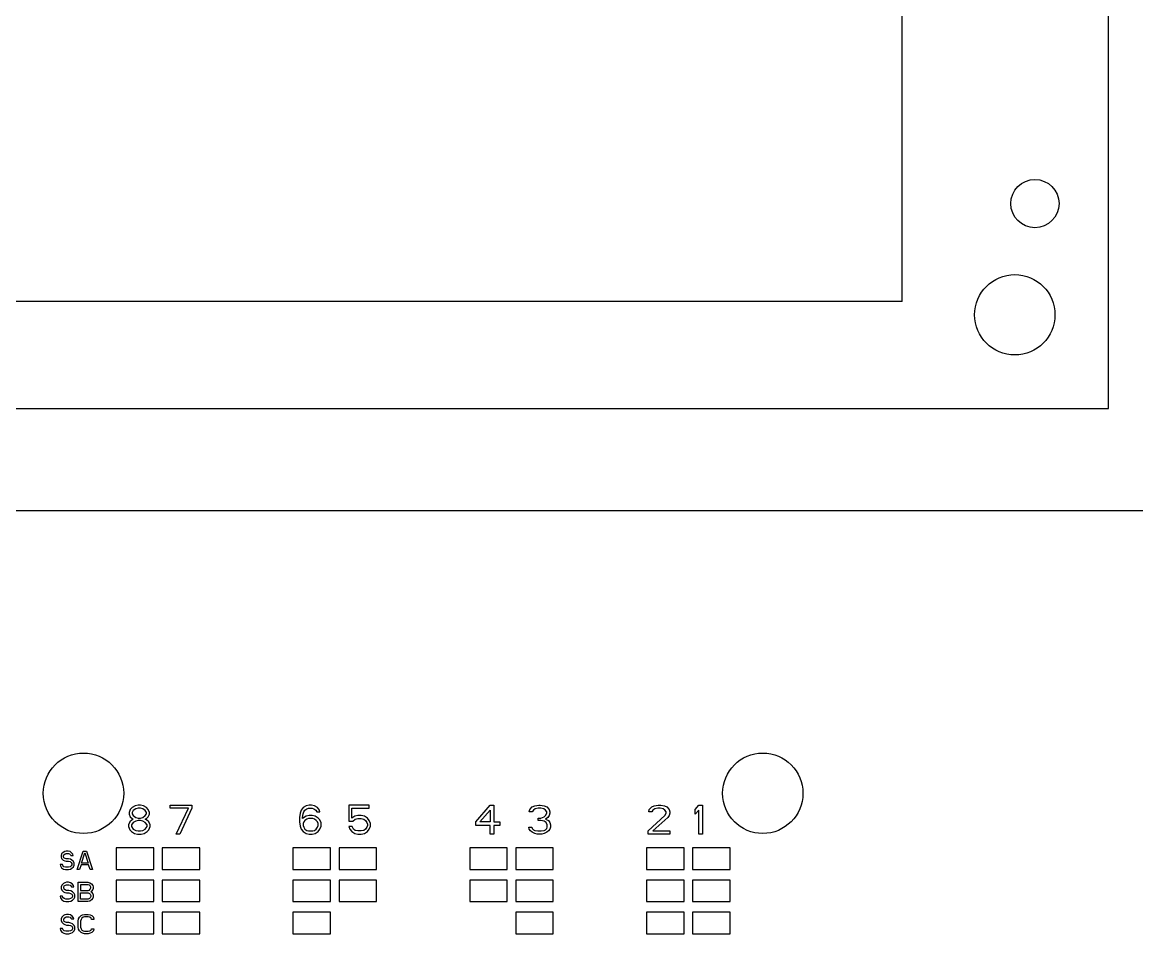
# Model space of a CAD drawing. Header units: millimetres. Extents: x 0 to 594, y 0 to 420.
# Drawn here: x 484.77 to 505.57, y 264.59 to 281.59 of the extents above; entities that cross this region are included whole.
import ezdxf

# ---------------------------------------------------------------- set-up
doc = ezdxf.new("R2010")
doc.units = ezdxf.units.MM
doc.header["$LTSCALE"] = 32.67
doc.layers.get('0').update_dxf_attribs({"linetype": 'CONTINUOUS'})
doc.layers.add('20_ALL_FEATURES', color=7, linetype='CONTINUOUS')
doc.layers.add('ASSEM_MEM', color=7, linetype='CONTINUOUS')

msp = doc.modelspace()

# ---------------------------------------------------------------- linework, layer by layer
at = {"color": 7, "linetype": 'CONTINUOUS'}
for centre in [(485.912, 267.205), (498.592, 267.205)]:
    msp.add_circle(centre, 0.75, dxfattribs=at)
at = {"layer": '20_ALL_FEATURES', "color": 7, "linetype": 'CONTINUOUS'}
for p, q in [((501.192, 276.385), (501.192, 288.06)), ((505.047, 274.385), (505.047, 283.635)), ((501.192, 276.385), (469.901, 276.385)), ((429.047, 274.385), (505.047, 274.385))]:
    msp.add_line(p, q, dxfattribs=at)
at = {"layer": '20_ALL_FEATURES', "color": 5, "linetype": 'CONTINUOUS'}
for p, q in [((487.222, 266.185), (486.522, 266.185)), ((486.522, 266.185), (486.522, 265.785)), ((487.222, 265.785), (487.222, 266.185)), ((488.082, 266.185), (487.382, 266.185)), ((487.382, 266.185), (487.382, 265.785)), ((488.082, 265.785), (488.082, 266.185)), ((490.522, 266.185), (489.822, 266.185)), ((489.822, 266.185), (489.822, 265.785)), ((490.522, 265.785), (490.522, 266.185)), ((491.382, 266.185), (490.682, 266.185)), ((490.682, 266.185), (490.682, 265.785)), ((491.382, 265.785), (491.382, 266.185)), ((493.822, 266.185), (493.122, 266.185)), ((493.122, 266.185), (493.122, 265.785)), ((493.822, 265.785), (493.822, 266.185)), ((494.682, 266.185), (493.982, 266.185)), ((493.982, 266.185), (493.982, 265.785)), ((494.682, 265.785), (494.682, 266.185)), ((497.122, 266.185), (496.422, 266.185)), ((496.422, 266.185), (496.422, 265.785)), ((497.122, 265.785), (497.122, 266.185)), ((497.982, 266.185), (497.282, 266.185)), ((497.282, 266.185), (497.282, 265.785)), ((497.982, 265.785), (497.982, 266.185)), ((486.522, 265.785), (487.222, 265.785)), ((487.382, 265.785), (488.082, 265.785)), ((489.822, 265.785), (490.522, 265.785)), ((490.682, 265.785), (491.382, 265.785)), ((493.122, 265.785), (493.822, 265.785)), ((493.982, 265.785), (494.682, 265.785)), ((496.422, 265.785), (497.122, 265.785)), ((497.282, 265.785), (497.982, 265.785)), ((487.222, 265.585), (486.522, 265.585)), ((486.522, 265.585), (486.522, 265.185)), ((487.222, 265.185), (487.222, 265.585)), ((488.082, 265.585), (487.382, 265.585)), ((487.382, 265.585), (487.382, 265.185)), ((488.082, 265.185), (488.082, 265.585)), ((490.522, 265.585), (489.822, 265.585)), ((489.822, 265.585), (489.822, 265.185)), ((490.522, 265.185), (490.522, 265.585)), ((491.382, 265.585), (490.682, 265.585)), ((490.682, 265.585), (490.682, 265.185)), ((491.382, 265.185), (491.382, 265.585)), ((493.822, 265.585), (493.122, 265.585)), ((493.122, 265.585), (493.122, 265.185)), ((493.822, 265.185), (493.822, 265.585)), ((494.682, 265.585), (493.982, 265.585)), ((493.982, 265.585), (493.982, 265.185)), ((494.682, 265.185), (494.682, 265.585)), ((497.122, 265.585), (496.422, 265.585)), ((496.422, 265.585), (496.422, 265.185)), ((497.122, 265.185), (497.122, 265.585)), ((497.982, 265.585), (497.282, 265.585)), ((497.282, 265.585), (497.282, 265.185)), ((497.982, 265.185), (497.982, 265.585)), ((486.522, 265.185), (487.222, 265.185)), ((487.382, 265.185), (488.082, 265.185)), ((489.822, 265.185), (490.522, 265.185)), ((490.682, 265.185), (491.382, 265.185)), ((493.122, 265.185), (493.822, 265.185)), ((493.982, 265.185), (494.682, 265.185)), ((496.422, 265.185), (497.122, 265.185)), ((497.282, 265.185), (497.982, 265.185)), ((487.222, 264.985), (486.522, 264.985)), ((486.522, 264.985), (486.522, 264.585)), ((487.222, 264.585), (487.222, 264.985)), ((488.082, 264.985), (487.382, 264.985)), ((487.382, 264.985), (487.382, 264.585)), ((488.082, 264.585), (488.082, 264.985)), ((490.522, 264.985), (489.822, 264.985)), ((489.822, 264.985), (489.822, 264.585)), ((490.522, 264.585), (490.522, 264.985)), ((494.682, 264.985), (493.982, 264.985)), ((493.982, 264.985), (493.982, 264.585)), ((494.682, 264.585), (494.682, 264.985)), ((497.122, 264.985), (496.422, 264.985)), ((496.422, 264.985), (496.422, 264.585)), ((497.122, 264.585), (497.122, 264.985)), ((497.982, 264.985), (497.282, 264.985)), ((497.282, 264.985), (497.282, 264.585)), ((497.982, 264.585), (497.982, 264.985)), ((486.522, 264.585), (487.222, 264.585)), ((487.382, 264.585), (488.082, 264.585)), ((489.822, 264.585), (490.522, 264.585)), ((493.982, 264.585), (494.682, 264.585)), ((496.422, 264.585), (497.122, 264.585)), ((497.282, 264.585), (497.982, 264.585))]:
    msp.add_line(p, q, dxfattribs=at)
at = {"layer": '20_ALL_FEATURES', "color": 7, "linetype": 'CONTINUOUS', "true_color": 0x0000cc}
msp.add_circle((503.672, 278.21), 0.45, dxfattribs=at)
at = {"layer": '20_ALL_FEATURES', "color": 7, "linetype": 'CONTINUOUS'}
msp.add_circle((503.297, 276.135), 0.75, dxfattribs=at)
at = {"layer": 'ASSEM_MEM', "color": 3, "linetype": 'CONTINUOUS'}
for p, q in [((419.147, 272.485), (524.075, 272.485)), ((487.222, 266.185), (486.522, 266.185)), ((486.522, 266.185), (486.522, 265.785)), ((487.222, 265.785), (487.222, 266.185)), ((488.082, 266.185), (487.382, 266.185)), ((487.382, 266.185), (487.382, 265.785)), ((488.082, 265.785), (488.082, 266.185)), ((490.522, 266.185), (489.822, 266.185)), ((489.822, 266.185), (489.822, 265.785)), ((490.522, 265.785), (490.522, 266.185)), ((491.382, 266.185), (490.682, 266.185)), ((490.682, 266.185), (490.682, 265.785)), ((491.382, 265.785), (491.382, 266.185)), ((493.822, 266.185), (493.122, 266.185)), ((493.122, 266.185), (493.122, 265.785)), ((493.822, 265.785), (493.822, 266.185)), ((494.682, 266.185), (493.982, 266.185)), ((493.982, 266.185), (493.982, 265.785)), ((494.682, 265.785), (494.682, 266.185)), ((497.122, 266.185), (496.422, 266.185)), ((496.422, 266.185), (496.422, 265.785)), ((497.122, 265.785), (497.122, 266.185)), ((497.982, 266.185), (497.282, 266.185)), ((497.282, 266.185), (497.282, 265.785)), ((497.982, 265.785), (497.982, 266.185)), ((486.522, 265.785), (487.222, 265.785)), ((487.382, 265.785), (488.082, 265.785)), ((489.822, 265.785), (490.522, 265.785)), ((490.682, 265.785), (491.382, 265.785)), ((493.122, 265.785), (493.822, 265.785)), ((493.982, 265.785), (494.682, 265.785)), ((496.422, 265.785), (497.122, 265.785)), ((497.282, 265.785), (497.982, 265.785)), ((487.222, 265.585), (486.522, 265.585)), ((486.522, 265.585), (486.522, 265.185)), ((487.222, 265.185), (487.222, 265.585)), ((488.082, 265.585), (487.382, 265.585)), ((487.382, 265.585), (487.382, 265.185)), ((488.082, 265.185), (488.082, 265.585)), ((490.522, 265.585), (489.822, 265.585)), ((489.822, 265.585), (489.822, 265.185)), ((490.522, 265.185), (490.522, 265.585)), ((491.382, 265.585), (490.682, 265.585)), ((490.682, 265.585), (490.682, 265.185)), ((491.382, 265.185), (491.382, 265.585)), ((493.822, 265.585), (493.122, 265.585)), ((493.122, 265.585), (493.122, 265.185)), ((493.822, 265.185), (493.822, 265.585)), ((494.682, 265.585), (493.982, 265.585)), ((493.982, 265.585), (493.982, 265.185)), ((494.682, 265.185), (494.682, 265.585)), ((497.122, 265.585), (496.422, 265.585)), ((496.422, 265.585), (496.422, 265.185)), ((497.122, 265.185), (497.122, 265.585)), ((497.982, 265.585), (497.282, 265.585)), ((497.282, 265.585), (497.282, 265.185)), ((497.982, 265.185), (497.982, 265.585)), ((486.522, 265.185), (487.222, 265.185)), ((487.382, 265.185), (488.082, 265.185)), ((489.822, 265.185), (490.522, 265.185)), ((490.682, 265.185), (491.382, 265.185)), ((493.122, 265.185), (493.822, 265.185)), ((493.982, 265.185), (494.682, 265.185)), ((496.422, 265.185), (497.122, 265.185)), ((497.282, 265.185), (497.982, 265.185)), ((487.222, 264.985), (486.522, 264.985)), ((486.522, 264.985), (486.522, 264.585)), ((487.222, 264.585), (487.222, 264.985)), ((488.082, 264.985), (487.382, 264.985)), ((487.382, 264.985), (487.382, 264.585)), ((488.082, 264.585), (488.082, 264.985)), ((490.522, 264.985), (489.822, 264.985)), ((489.822, 264.985), (489.822, 264.585)), ((490.522, 264.585), (490.522, 264.985)), ((494.682, 264.985), (493.982, 264.985)), ((493.982, 264.985), (493.982, 264.585)), ((494.682, 264.585), (494.682, 264.985)), ((497.122, 264.985), (496.422, 264.985)), ((496.422, 264.985), (496.422, 264.585)), ((497.122, 264.585), (497.122, 264.985)), ((497.982, 264.985), (497.282, 264.985)), ((497.282, 264.985), (497.282, 264.585)), ((497.982, 264.585), (497.982, 264.985)), ((486.522, 264.585), (487.222, 264.585)), ((487.382, 264.585), (488.082, 264.585)), ((489.822, 264.585), (490.522, 264.585)), ((493.982, 264.585), (494.682, 264.585)), ((496.422, 264.585), (497.122, 264.585)), ((497.282, 264.585), (497.982, 264.585))]:
    msp.add_line(p, q, dxfattribs=at)
at = {"layer": 'ASSEM_MEM', "color": 7, "linetype": 'CONTINUOUS'}
for p, q in [((486.819, 266.939), (486.785, 266.905)), ((486.875, 266.974), (486.819, 266.939)), ((486.886, 266.916), (486.841, 266.882)), ((486.931, 266.985), (486.875, 266.974)), ((486.931, 266.928), (486.886, 266.916)), ((486.976, 266.985), (486.931, 266.985)), ((486.976, 266.928), (486.931, 266.928)), ((487.032, 266.974), (486.976, 266.985)), ((487.021, 266.916), (486.976, 266.928)), ((487.066, 266.882), (487.021, 266.916)), ((487.089, 266.939), (487.032, 266.974)), ((487.122, 266.905), (487.089, 266.939)), ((487.531, 266.985), (487.936, 266.985)), ((487.531, 266.928), (487.531, 266.985)), ((487.869, 266.928), (487.531, 266.928)), ((487.644, 266.445), (487.869, 266.928)), ((487.936, 266.928), (487.711, 266.445)), ((487.936, 266.985), (487.936, 266.928)), ((490.011, 266.939), (489.977, 266.893)), ((490.067, 266.974), (490.011, 266.939)), ((490.045, 266.893), (490.078, 266.916)), ((490.123, 266.985), (490.067, 266.974)), ((490.078, 266.916), (490.112, 266.928)), ((490.112, 266.928), (490.18, 266.928)), ((490.168, 266.985), (490.123, 266.985)), ((490.225, 266.974), (490.168, 266.985)), ((490.18, 266.928), (490.213, 266.916)), ((490.213, 266.916), (490.247, 266.893)), ((490.281, 266.939), (490.225, 266.974)), ((490.315, 266.893), (490.281, 266.939)), ((491.245, 266.985), (490.862, 266.985)), ((490.862, 266.985), (490.862, 266.686)), ((490.918, 266.928), (491.245, 266.928)), ((490.918, 266.744), (490.918, 266.928)), ((491.245, 266.928), (491.245, 266.985)), ((493.235, 266.675), (493.505, 266.985)), ((493.505, 266.985), (493.572, 266.985)), ((493.572, 266.985), (493.572, 266.675)), ((494.244, 266.905), (494.289, 266.951)), ((494.289, 266.951), (494.334, 266.974)), ((494.345, 266.916), (494.312, 266.893)), ((494.334, 266.974), (494.413, 266.985)), ((494.402, 266.928), (494.345, 266.916)), ((494.447, 266.928), (494.402, 266.928)), ((494.413, 266.985), (494.435, 266.985)), ((494.435, 266.985), (494.514, 266.974)), ((494.503, 266.916), (494.447, 266.928)), ((494.537, 266.893), (494.503, 266.916)), ((494.514, 266.974), (494.559, 266.951)), ((494.559, 266.951), (494.604, 266.905)), ((496.473, 266.905), (496.518, 266.951)), ((496.518, 266.951), (496.563, 266.974)), ((496.575, 266.916), (496.541, 266.893)), ((496.563, 266.974), (496.642, 266.985)), ((496.631, 266.928), (496.575, 266.916)), ((496.676, 266.928), (496.631, 266.928)), ((496.642, 266.985), (496.687, 266.985)), ((496.732, 266.916), (496.676, 266.928)), ((496.687, 266.985), (496.755, 266.974)), ((496.766, 266.893), (496.732, 266.916)), ((496.755, 266.974), (496.8, 266.951)), ((496.8, 266.951), (496.845, 266.905)), ((497.329, 266.905), (497.396, 266.985)), ((497.396, 266.985), (497.464, 266.985)), ((497.464, 266.985), (497.464, 266.445)), ((486.785, 266.905), (486.762, 266.847)), ((486.762, 266.847), (486.762, 266.813)), ((486.762, 266.813), (486.785, 266.767)), ((486.819, 266.709), (486.774, 266.675)), ((486.785, 266.767), (486.819, 266.732)), ((486.841, 266.882), (486.819, 266.847)), ((486.819, 266.847), (486.819, 266.824)), ((486.819, 266.824), (486.841, 266.79)), ((486.819, 266.732), (486.841, 266.721)), ((486.841, 266.721), (486.819, 266.709)), ((486.841, 266.79), (486.886, 266.755)), ((486.886, 266.755), (486.931, 266.744)), ((486.931, 266.698), (486.886, 266.686)), ((486.931, 266.744), (486.976, 266.744)), ((486.976, 266.698), (486.931, 266.698)), ((486.976, 266.744), (487.021, 266.755)), ((487.021, 266.686), (486.976, 266.698)), ((487.021, 266.755), (487.066, 266.79)), ((487.089, 266.847), (487.066, 266.882)), ((487.066, 266.79), (487.089, 266.824)), ((487.066, 266.721), (487.089, 266.732)), ((487.089, 266.709), (487.066, 266.721)), ((487.089, 266.824), (487.089, 266.847)), ((487.089, 266.732), (487.122, 266.767)), ((487.134, 266.675), (487.089, 266.709)), ((487.145, 266.847), (487.122, 266.905)), ((487.122, 266.767), (487.145, 266.813)), ((487.145, 266.813), (487.145, 266.847)), ((489.955, 266.836), (489.943, 266.755)), ((489.943, 266.755), (489.943, 266.675)), ((489.977, 266.893), (489.955, 266.836)), ((490, 266.755), (490.011, 266.824)), ((490.067, 266.778), (490, 266.732)), ((490, 266.732), (490, 266.755)), ((490.011, 266.824), (490.022, 266.859)), ((490.022, 266.859), (490.045, 266.893)), ((490.045, 266.698), (490.022, 266.675)), ((490.078, 266.721), (490.045, 266.698)), ((490.123, 266.79), (490.067, 266.778)), ((490.112, 266.732), (490.078, 266.721)), ((490.191, 266.732), (490.112, 266.732)), ((490.18, 266.79), (490.123, 266.79)), ((490.236, 266.778), (490.18, 266.79)), ((490.225, 266.721), (490.191, 266.732)), ((490.258, 266.698), (490.225, 266.721)), ((490.292, 266.744), (490.236, 266.778)), ((490.247, 266.893), (490.27, 266.859)), ((490.281, 266.675), (490.258, 266.698)), ((490.27, 266.859), (490.326, 266.859)), ((490.326, 266.709), (490.292, 266.744)), ((490.326, 266.859), (490.315, 266.893)), ((490.348, 266.652), (490.326, 266.709)), ((490.975, 266.778), (490.918, 266.744)), ((490.941, 266.686), (490.986, 266.721)), ((491.031, 266.79), (490.975, 266.778)), ((490.986, 266.721), (491.031, 266.732)), ((491.098, 266.79), (491.031, 266.79)), ((491.031, 266.732), (491.098, 266.732)), ((491.155, 266.778), (491.098, 266.79)), ((491.098, 266.732), (491.143, 266.721)), ((491.143, 266.721), (491.177, 266.698)), ((491.211, 266.744), (491.155, 266.778)), ((491.177, 266.698), (491.2, 266.663)), ((491.245, 266.698), (491.211, 266.744)), ((491.267, 266.64), (491.245, 266.698)), ((493.313, 266.675), (493.505, 266.893)), ((493.505, 266.893), (493.505, 266.675)), ((494.233, 266.859), (494.244, 266.905)), ((494.289, 266.859), (494.233, 266.859)), ((494.312, 266.893), (494.289, 266.859)), ((494.402, 266.744), (494.447, 266.744)), ((494.402, 266.698), (494.402, 266.744)), ((494.447, 266.698), (494.402, 266.698)), ((494.447, 266.744), (494.514, 266.767)), ((494.514, 266.686), (494.447, 266.698)), ((494.514, 266.767), (494.537, 266.79)), ((494.559, 266.859), (494.537, 266.893)), ((494.537, 266.79), (494.559, 266.836)), ((494.582, 266.755), (494.537, 266.721)), ((494.537, 266.721), (494.593, 266.698)), ((494.559, 266.836), (494.559, 266.859)), ((494.604, 266.79), (494.582, 266.755)), ((494.593, 266.698), (494.615, 266.663)), ((494.604, 266.905), (494.615, 266.859)), ((494.615, 266.836), (494.604, 266.79)), ((494.615, 266.859), (494.615, 266.836)), ((496.451, 266.502), (496.766, 266.79)), ((496.462, 266.859), (496.473, 266.905)), ((496.518, 266.859), (496.462, 266.859)), ((496.541, 266.893), (496.518, 266.859)), ((496.822, 266.755), (496.541, 266.502)), ((496.788, 266.859), (496.766, 266.893)), ((496.766, 266.79), (496.788, 266.836)), ((496.788, 266.836), (496.788, 266.859)), ((496.845, 266.79), (496.822, 266.755)), ((496.845, 266.905), (496.856, 266.859)), ((496.856, 266.836), (496.845, 266.79)), ((496.856, 266.859), (496.856, 266.836)), ((497.329, 266.813), (497.329, 266.905)), ((497.396, 266.893), (497.329, 266.813)), ((497.396, 266.445), (497.396, 266.893)), ((486.774, 266.675), (486.751, 266.617)), ((486.751, 266.617), (486.751, 266.583)), ((486.751, 266.583), (486.774, 266.525)), ((486.774, 266.525), (486.807, 266.491)), ((486.841, 266.663), (486.807, 266.617)), ((486.807, 266.617), (486.807, 266.583)), ((486.807, 266.583), (486.841, 266.537)), ((486.807, 266.491), (486.864, 266.457)), ((486.886, 266.686), (486.841, 266.663)), ((486.841, 266.537), (486.886, 266.514)), ((486.886, 266.514), (486.931, 266.502)), ((486.931, 266.502), (486.976, 266.502)), ((486.976, 266.502), (487.021, 266.514)), ((487.066, 266.663), (487.021, 266.686)), ((487.021, 266.514), (487.066, 266.537)), ((487.044, 266.457), (487.1, 266.491)), ((487.1, 266.617), (487.066, 266.663)), ((487.066, 266.537), (487.1, 266.583)), ((487.1, 266.583), (487.1, 266.617)), ((487.1, 266.491), (487.134, 266.525)), ((487.156, 266.617), (487.134, 266.675)), ((487.134, 266.525), (487.156, 266.583)), ((487.156, 266.583), (487.156, 266.617)), ((489.943, 266.675), (489.955, 266.594)), ((489.955, 266.594), (489.977, 266.537)), ((489.977, 266.537), (490.011, 266.491)), ((490.022, 266.675), (490.011, 266.64)), ((490.011, 266.64), (490.011, 266.606)), ((490.011, 266.606), (490.022, 266.571)), ((490.011, 266.491), (490.067, 266.457)), ((490.022, 266.571), (490.045, 266.537)), ((490.045, 266.537), (490.078, 266.514)), ((490.078, 266.514), (490.112, 266.502)), ((490.112, 266.502), (490.191, 266.502)), ((490.191, 266.502), (490.225, 266.514)), ((490.225, 266.514), (490.258, 266.537)), ((490.236, 266.457), (490.292, 266.491)), ((490.258, 266.537), (490.281, 266.571)), ((490.292, 266.64), (490.281, 266.675)), ((490.281, 266.571), (490.292, 266.606)), ((490.292, 266.606), (490.292, 266.64)), ((490.292, 266.491), (490.326, 266.537)), ((490.326, 266.537), (490.348, 266.594)), ((490.348, 266.594), (490.348, 266.652)), ((490.862, 266.686), (490.941, 266.686)), ((490.93, 266.583), (490.862, 266.583)), ((490.862, 266.583), (490.885, 266.537)), ((490.885, 266.537), (490.918, 266.491)), ((490.918, 266.491), (490.975, 266.457)), ((490.952, 266.537), (490.93, 266.583)), ((490.986, 266.514), (490.952, 266.537)), ((491.031, 266.502), (490.986, 266.514)), ((491.098, 266.502), (491.031, 266.502)), ((491.143, 266.514), (491.098, 266.502)), ((491.177, 266.537), (491.143, 266.514)), ((491.155, 266.457), (491.211, 266.491)), ((491.2, 266.571), (491.177, 266.537)), ((491.2, 266.663), (491.211, 266.629)), ((491.211, 266.606), (491.2, 266.571)), ((491.211, 266.629), (491.211, 266.606)), ((491.211, 266.491), (491.245, 266.537)), ((491.245, 266.537), (491.267, 266.594)), ((491.267, 266.594), (491.267, 266.64)), ((493.235, 266.606), (493.235, 266.675)), ((493.505, 266.606), (493.235, 266.606)), ((493.505, 266.675), (493.313, 266.675)), ((493.505, 266.445), (493.505, 266.606)), ((493.572, 266.675), (493.685, 266.675)), ((493.685, 266.606), (493.572, 266.606)), ((493.572, 266.606), (493.572, 266.445)), ((493.685, 266.675), (493.685, 266.606)), ((494.222, 266.571), (494.278, 266.571)), ((494.233, 266.537), (494.222, 266.571)), ((494.255, 266.502), (494.233, 266.537)), ((494.289, 266.48), (494.255, 266.502)), ((494.278, 266.571), (494.289, 266.548)), ((494.289, 266.548), (494.312, 266.525)), ((494.312, 266.525), (494.334, 266.514)), ((494.334, 266.514), (494.39, 266.502)), ((494.39, 266.502), (494.458, 266.502)), ((494.458, 266.502), (494.514, 266.514)), ((494.548, 266.663), (494.514, 266.686)), ((494.514, 266.514), (494.537, 266.525)), ((494.537, 266.525), (494.559, 266.548)), ((494.57, 266.617), (494.548, 266.663)), ((494.559, 266.548), (494.57, 266.571)), ((494.593, 266.502), (494.559, 266.48)), ((494.57, 266.571), (494.57, 266.617)), ((494.615, 266.537), (494.593, 266.502)), ((494.615, 266.663), (494.627, 266.617)), ((494.627, 266.571), (494.615, 266.537)), ((494.627, 266.617), (494.627, 266.571)), ((496.451, 266.445), (496.451, 266.502)), ((496.541, 266.502), (496.856, 266.502)), ((496.856, 266.502), (496.856, 266.445)), ((486.864, 266.457), (486.92, 266.445)), ((486.92, 266.445), (486.987, 266.445)), ((486.987, 266.445), (487.044, 266.457)), ((487.711, 266.445), (487.644, 266.445)), ((490.067, 266.457), (490.123, 266.445)), ((490.123, 266.445), (490.18, 266.445)), ((490.18, 266.445), (490.236, 266.457)), ((490.975, 266.457), (491.031, 266.445)), ((491.031, 266.445), (491.098, 266.445)), ((491.098, 266.445), (491.155, 266.457)), ((493.572, 266.445), (493.505, 266.445)), ((494.334, 266.457), (494.289, 266.48)), ((494.379, 266.445), (494.334, 266.457)), ((494.469, 266.445), (494.379, 266.445)), ((494.514, 266.457), (494.469, 266.445)), ((494.559, 266.48), (494.514, 266.457)), ((496.856, 266.445), (496.451, 266.445)), ((497.464, 266.445), (497.396, 266.445)), ((485.504, 266.074), (485.497, 266.045)), ((485.533, 266.103), (485.504, 266.074)), ((485.561, 266.118), (485.533, 266.103)), ((485.547, 266.06), (485.568, 266.074)), ((485.589, 266.125), (485.561, 266.118)), ((485.568, 266.074), (485.589, 266.082)), ((485.625, 266.125), (485.589, 266.125)), ((485.589, 266.082), (485.632, 266.082)), ((485.66, 266.118), (485.625, 266.125)), ((485.632, 266.082), (485.653, 266.074)), ((485.653, 266.074), (485.667, 266.06)), ((485.688, 266.096), (485.66, 266.118)), ((485.71, 266.067), (485.688, 266.096)), ((485.795, 265.785), (485.908, 266.125)), ((485.873, 265.901), (485.936, 266.096)), ((485.908, 266.125), (485.965, 266.125)), ((485.936, 266.096), (486, 265.901)), ((485.965, 266.125), (486.078, 265.785)), ((485.518, 265.879), (485.476, 265.879)), ((485.476, 265.879), (485.483, 265.85)), ((485.497, 266.045), (485.497, 266.017)), ((485.497, 266.017), (485.504, 265.988)), ((485.504, 265.988), (485.533, 265.959)), ((485.526, 265.857), (485.518, 265.879)), ((485.533, 265.959), (485.561, 265.944)), ((485.54, 266.038), (485.547, 266.06)), ((485.54, 266.024), (485.54, 266.038)), ((485.547, 266.002), (485.54, 266.024)), ((485.568, 265.988), (485.547, 266.002)), ((485.561, 265.944), (485.589, 265.937)), ((485.589, 265.98), (485.568, 265.988)), ((485.632, 265.98), (485.589, 265.98)), ((485.589, 265.937), (485.632, 265.937)), ((485.667, 265.973), (485.632, 265.98)), ((485.632, 265.937), (485.66, 265.93)), ((485.66, 265.93), (485.681, 265.915)), ((485.667, 266.06), (485.674, 266.045)), ((485.696, 265.959), (485.667, 265.973)), ((485.674, 266.045), (485.717, 266.045)), ((485.681, 265.915), (485.696, 265.894)), ((485.696, 265.872), (485.681, 265.85)), ((485.724, 265.93), (485.696, 265.959)), ((485.696, 265.894), (485.696, 265.872)), ((485.717, 266.045), (485.71, 266.067)), ((485.738, 265.901), (485.724, 265.93)), ((485.738, 265.865), (485.738, 265.901)), ((485.866, 265.872), (485.837, 265.785)), ((486.007, 265.872), (485.866, 265.872)), ((486, 265.901), (485.873, 265.901)), ((486.036, 265.785), (486.007, 265.872)), ((485.483, 265.85), (485.504, 265.814)), ((485.504, 265.814), (485.54, 265.792)), ((485.547, 265.836), (485.526, 265.857)), ((485.54, 265.792), (485.575, 265.785)), ((485.575, 265.828), (485.547, 265.836)), ((485.632, 265.828), (485.575, 265.828)), ((485.575, 265.785), (485.632, 265.785)), ((485.66, 265.836), (485.632, 265.828)), ((485.632, 265.785), (485.667, 265.792)), ((485.681, 265.85), (485.66, 265.836)), ((485.667, 265.792), (485.696, 265.807)), ((485.696, 265.807), (485.724, 265.836)), ((485.724, 265.836), (485.738, 265.865)), ((485.837, 265.785), (485.795, 265.785)), ((486.078, 265.785), (486.036, 265.785)), ((485.506, 265.491), (485.498, 265.461)), ((485.498, 265.461), (485.498, 265.43)), ((485.536, 265.522), (485.506, 265.491)), ((485.566, 265.537), (485.536, 265.522)), ((485.543, 265.453), (485.551, 265.476)), ((485.543, 265.438), (485.543, 265.453)), ((485.551, 265.476), (485.573, 265.491)), ((485.596, 265.545), (485.566, 265.537)), ((485.573, 265.491), (485.596, 265.499)), ((485.633, 265.545), (485.596, 265.545)), ((485.596, 265.499), (485.641, 265.499)), ((485.671, 265.537), (485.633, 265.545)), ((485.641, 265.499), (485.663, 265.491)), ((485.663, 265.491), (485.678, 265.476)), ((485.701, 265.514), (485.671, 265.537)), ((485.678, 265.476), (485.686, 265.461)), ((485.686, 265.461), (485.731, 265.461)), ((485.723, 265.484), (485.701, 265.514)), ((485.731, 265.461), (485.723, 265.484)), ((485.813, 265.545), (485.993, 265.545)), ((485.813, 265.185), (485.813, 265.545)), ((486.001, 265.499), (485.858, 265.499)), ((485.858, 265.499), (485.858, 265.392)), ((485.993, 265.545), (486.031, 265.537)), ((486.023, 265.491), (486.001, 265.499)), ((486.038, 265.476), (486.023, 265.491)), ((486.031, 265.537), (486.061, 265.514)), ((486.046, 265.453), (486.038, 265.476)), ((486.046, 265.438), (486.046, 265.453)), ((486.061, 265.514), (486.083, 265.484)), ((486.083, 265.484), (486.091, 265.461)), ((486.091, 265.461), (486.091, 265.43)), ((485.521, 265.285), (485.476, 265.285)), ((485.476, 265.285), (485.483, 265.254)), ((485.483, 265.254), (485.506, 265.216)), ((485.498, 265.43), (485.506, 265.4)), ((485.506, 265.4), (485.536, 265.369)), ((485.528, 265.262), (485.521, 265.285)), ((485.551, 265.239), (485.528, 265.262)), ((485.536, 265.369), (485.566, 265.354)), ((485.551, 265.415), (485.543, 265.438)), ((485.573, 265.4), (485.551, 265.415)), ((485.566, 265.354), (485.596, 265.346)), ((485.596, 265.392), (485.573, 265.4)), ((485.641, 265.392), (485.596, 265.392)), ((485.596, 265.346), (485.641, 265.346)), ((485.678, 265.384), (485.641, 265.392)), ((485.641, 265.346), (485.671, 265.338)), ((485.671, 265.338), (485.693, 265.323)), ((485.693, 265.254), (485.671, 265.239)), ((485.708, 265.369), (485.678, 265.384)), ((485.693, 265.323), (485.708, 265.3)), ((485.708, 265.277), (485.693, 265.254)), ((485.738, 265.338), (485.708, 265.369)), ((485.708, 265.3), (485.708, 265.277)), ((485.753, 265.308), (485.738, 265.338)), ((485.738, 265.239), (485.753, 265.269)), ((485.753, 265.269), (485.753, 265.308)), ((485.858, 265.392), (486.001, 265.392)), ((485.858, 265.346), (486.001, 265.346)), ((485.858, 265.231), (485.858, 265.346)), ((486.001, 265.392), (486.023, 265.4)), ((486.001, 265.346), (486.023, 265.338)), ((486.023, 265.4), (486.038, 265.415)), ((486.023, 265.338), (486.038, 265.323)), ((486.038, 265.254), (486.023, 265.239)), ((486.038, 265.415), (486.046, 265.438)), ((486.038, 265.323), (486.046, 265.3)), ((486.046, 265.277), (486.038, 265.254)), ((486.061, 265.377), (486.046, 265.369)), ((486.046, 265.369), (486.061, 265.361)), ((486.046, 265.3), (486.046, 265.277)), ((486.083, 265.407), (486.061, 265.377)), ((486.061, 265.361), (486.083, 265.331)), ((486.083, 265.246), (486.061, 265.216)), ((486.091, 265.43), (486.083, 265.407)), ((486.083, 265.331), (486.091, 265.308)), ((486.091, 265.269), (486.083, 265.246)), ((486.091, 265.308), (486.091, 265.269)), ((485.506, 265.216), (485.543, 265.193)), ((485.543, 265.193), (485.581, 265.185)), ((485.581, 265.231), (485.551, 265.239)), ((485.641, 265.231), (485.581, 265.231)), ((485.581, 265.185), (485.641, 265.185)), ((485.671, 265.239), (485.641, 265.231)), ((485.641, 265.185), (485.678, 265.193)), ((485.678, 265.193), (485.708, 265.208)), ((485.708, 265.208), (485.738, 265.239)), ((485.993, 265.185), (485.813, 265.185)), ((486.001, 265.231), (485.858, 265.231)), ((486.031, 265.193), (485.993, 265.185)), ((486.023, 265.239), (486.001, 265.231)), ((486.061, 265.216), (486.031, 265.193)), ((485.506, 264.891), (485.498, 264.861)), ((485.498, 264.861), (485.498, 264.83)), ((485.498, 264.83), (485.506, 264.8)), ((485.536, 264.922), (485.506, 264.891)), ((485.566, 264.937), (485.536, 264.922)), ((485.543, 264.853), (485.551, 264.876)), ((485.543, 264.838), (485.543, 264.853)), ((485.551, 264.815), (485.543, 264.838)), ((485.551, 264.876), (485.573, 264.891)), ((485.596, 264.945), (485.566, 264.937)), ((485.573, 264.891), (485.596, 264.899)), ((485.633, 264.945), (485.596, 264.945)), ((485.596, 264.899), (485.641, 264.899)), ((485.671, 264.937), (485.633, 264.945)), ((485.641, 264.899), (485.663, 264.891)), ((485.663, 264.891), (485.678, 264.876)), ((485.701, 264.914), (485.671, 264.937)), ((485.678, 264.876), (485.686, 264.861)), ((485.686, 264.861), (485.731, 264.861)), ((485.723, 264.884), (485.701, 264.914)), ((485.731, 264.861), (485.723, 264.884)), ((485.813, 264.822), (485.821, 264.861)), ((485.821, 264.861), (485.836, 264.891)), ((485.836, 264.891), (485.866, 264.922)), ((485.866, 264.853), (485.858, 264.822)), ((485.866, 264.922), (485.896, 264.937)), ((485.881, 264.876), (485.866, 264.853)), ((485.903, 264.891), (485.881, 264.876)), ((485.896, 264.937), (485.933, 264.945)), ((485.933, 264.899), (485.903, 264.891)), ((485.933, 264.945), (486.001, 264.945)), ((486.001, 264.899), (485.933, 264.899)), ((486.001, 264.945), (486.038, 264.937)), ((486.031, 264.891), (486.001, 264.899)), ((486.053, 264.876), (486.031, 264.891)), ((486.038, 264.937), (486.068, 264.922)), ((486.061, 264.853), (486.053, 264.876)), ((486.106, 264.853), (486.061, 264.853)), ((486.068, 264.922), (486.098, 264.891)), ((486.098, 264.891), (486.106, 264.853)), ((485.521, 264.685), (485.476, 264.685)), ((485.476, 264.685), (485.483, 264.654)), ((485.483, 264.654), (485.506, 264.616)), ((485.506, 264.8), (485.536, 264.769)), ((485.528, 264.662), (485.521, 264.685)), ((485.551, 264.639), (485.528, 264.662)), ((485.536, 264.769), (485.566, 264.754)), ((485.573, 264.8), (485.551, 264.815)), ((485.581, 264.631), (485.551, 264.639)), ((485.566, 264.754), (485.596, 264.746)), ((485.596, 264.792), (485.573, 264.8)), ((485.641, 264.631), (485.581, 264.631)), ((485.641, 264.792), (485.596, 264.792)), ((485.596, 264.746), (485.641, 264.746)), ((485.678, 264.784), (485.641, 264.792)), ((485.641, 264.746), (485.671, 264.738)), ((485.671, 264.639), (485.641, 264.631)), ((485.671, 264.738), (485.693, 264.723)), ((485.693, 264.654), (485.671, 264.639)), ((485.708, 264.769), (485.678, 264.784)), ((485.693, 264.723), (485.708, 264.7)), ((485.708, 264.677), (485.693, 264.654)), ((485.738, 264.738), (485.708, 264.769)), ((485.708, 264.7), (485.708, 264.677)), ((485.708, 264.608), (485.738, 264.639)), ((485.753, 264.708), (485.738, 264.738)), ((485.738, 264.639), (485.753, 264.669)), ((485.753, 264.669), (485.753, 264.708)), ((485.813, 264.708), (485.813, 264.822)), ((485.821, 264.669), (485.813, 264.708)), ((485.836, 264.639), (485.821, 264.669)), ((485.866, 264.608), (485.836, 264.639)), ((485.858, 264.822), (485.858, 264.708)), ((485.858, 264.708), (485.866, 264.677)), ((485.866, 264.677), (485.881, 264.654)), ((485.881, 264.654), (485.903, 264.639)), ((485.903, 264.639), (485.933, 264.631)), ((485.933, 264.631), (486.001, 264.631)), ((486.001, 264.631), (486.031, 264.639)), ((486.031, 264.639), (486.053, 264.654)), ((486.053, 264.654), (486.061, 264.677)), ((486.061, 264.677), (486.106, 264.677)), ((486.098, 264.639), (486.068, 264.608)), ((486.106, 264.677), (486.098, 264.639)), ((485.506, 264.616), (485.543, 264.593)), ((485.543, 264.593), (485.581, 264.585)), ((485.581, 264.585), (485.641, 264.585)), ((485.641, 264.585), (485.678, 264.593)), ((485.678, 264.593), (485.708, 264.608)), ((485.896, 264.593), (485.866, 264.608)), ((485.933, 264.585), (485.896, 264.593)), ((486.001, 264.585), (485.933, 264.585)), ((486.038, 264.593), (486.001, 264.585)), ((486.068, 264.608), (486.038, 264.593))]:
    msp.add_line(p, q, dxfattribs=at)
for centre in [(485.912, 267.205), (498.592, 267.205)]:
    msp.add_circle(centre, 0.75, dxfattribs=at)

doc.saveas('drawing.dxf')
